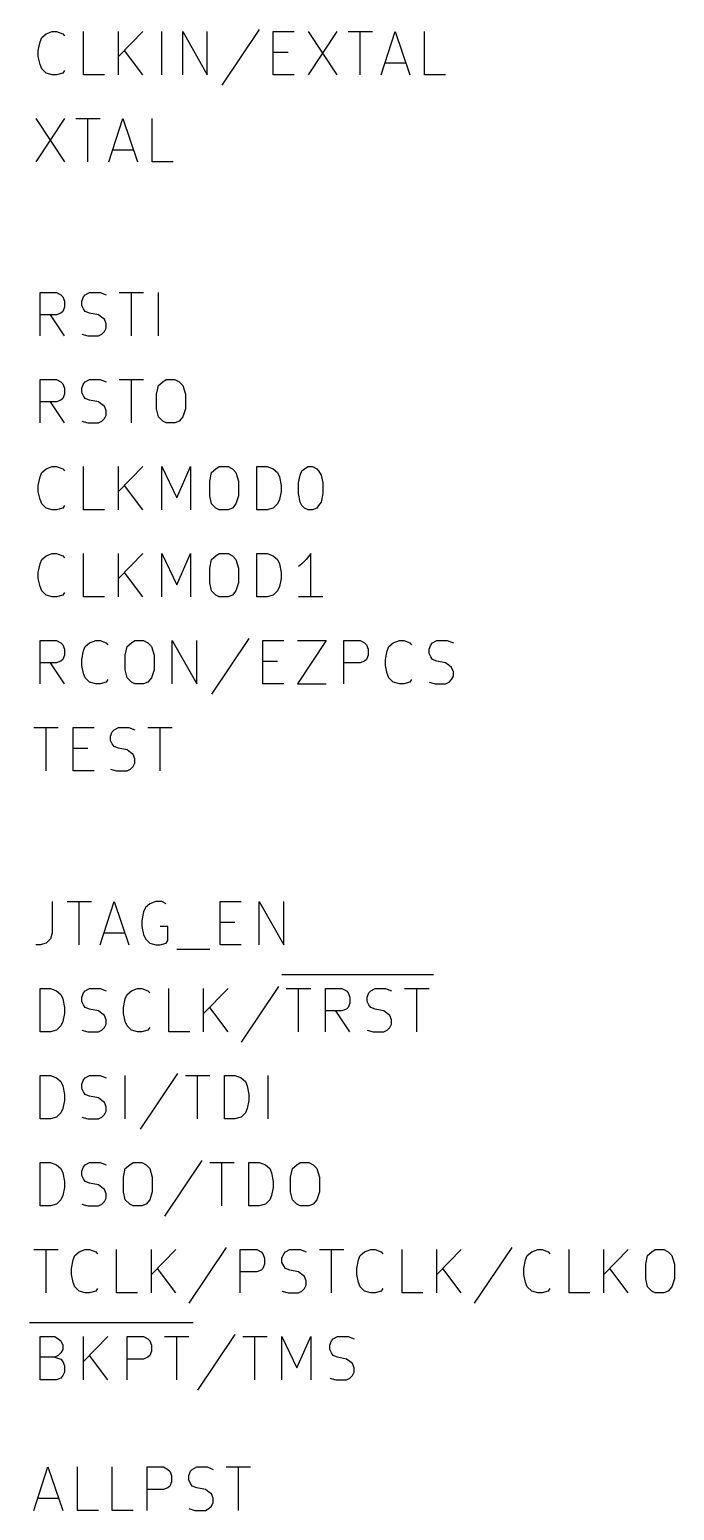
# Model space of a CAD drawing. Extents: x 4000 to 161350, y 4000 to 113000.
# Drawn here: x 64900 to 72310, y 76800 to 93820 of the extents above; entities that cross this region are included whole.
import ezdxf

# ---------------------------------------------------------------- set-up
doc = ezdxf.new("R2010")
doc.units = 0
doc.layers.add('CYAN', color=4, linetype='CONTINUOUS')

msp = doc.modelspace()

# ---------------------------------------------------------------- linework, layer by layer
at = {"layer": 'CYAN'}
for p, q in [((65090, 93770), (65160, 93800)), ((65160, 93800), (65210, 93800)), ((65210, 93800), (65280, 93770)), ((65520, 93300), (65520, 93800)), ((65920, 93300), (65920, 93800)), ((66200, 93800), (65920, 93510)), ((66420, 93300), (66420, 93800)), ((66660, 93300), (66660, 93800)), ((66660, 93800), (66940, 93300)), ((66940, 93300), (66940, 93800)), ((67540, 93820), (67110, 93180)), ((67700, 93300), (67700, 93800)), ((67700, 93800), (67940, 93800)), ((68100, 93800), (68430, 93300)), ((68430, 93800), (68100, 93300)), ((68560, 93800), (68840, 93800)), ((68700, 93300), (68700, 93800)), ((68940, 93300), (69100, 93800)), ((69100, 93800), (69270, 93300)), ((69440, 93300), (69440, 93800)), ((65000, 93580), (65020, 93680)), ((65020, 93680), (65040, 93730)), ((65040, 93730), (65090, 93770)), ((65280, 93770), (65300, 93750)), ((65000, 93510), (65000, 93580)), ((65020, 93420), (65000, 93510)), ((66200, 93300), (65990, 93580)), ((67700, 93560), (67870, 93560)), ((68990, 93440), (69220, 93440)), ((65040, 93370), (65020, 93420)), ((65090, 93320), (65040, 93370)), ((65160, 93300), (65090, 93320)), ((65210, 93300), (65160, 93300)), ((65280, 93320), (65210, 93300)), ((65300, 93350), (65280, 93320)), ((65760, 93300), (65520, 93300)), ((67940, 93300), (67700, 93300)), ((69680, 93300), (69440, 93300)), ((64970, 92800), (65300, 92300)), ((65300, 92800), (64970, 92300)), ((65430, 92800), (65710, 92800)), ((65570, 92300), (65570, 92800)), ((65810, 92300), (65970, 92800)), ((65970, 92800), (66140, 92300)), ((66310, 92300), (66310, 92800)), ((65860, 92440), (66090, 92440)), ((66550, 92300), (66310, 92300)), ((65020, 90300), (65020, 90800)), ((65020, 90800), (65210, 90800)), ((65210, 90800), (65260, 90770)), ((65260, 90770), (65280, 90750)), ((65280, 90750), (65300, 90700)), ((65500, 90700), (65520, 90750)), ((65520, 90750), (65540, 90770)), ((65540, 90770), (65590, 90800)), ((65590, 90800), (65710, 90800)), ((65710, 90800), (65780, 90770)), ((65930, 90800), (66210, 90800)), ((66070, 90300), (66070, 90800)), ((66380, 90300), (66380, 90800)), ((65260, 90560), (65210, 90540)), ((65280, 90580), (65260, 90560)), ((65300, 90630), (65280, 90580)), ((65300, 90700), (65300, 90630)), ((65500, 90650), (65500, 90700)), ((65520, 90610), (65500, 90650)), ((65540, 90580), (65520, 90610)), ((65590, 90560), (65540, 90580)), ((65690, 90540), (65590, 90560)), ((65210, 90540), (65020, 90540)), ((65300, 90300), (65140, 90540)), ((65730, 90510), (65690, 90540)), ((65760, 90490), (65730, 90510)), ((65780, 90440), (65760, 90490)), ((65760, 90350), (65780, 90390)), ((65780, 90390), (65780, 90440)), ((65500, 90320), (65570, 90300)), ((65570, 90300), (65690, 90300)), ((65690, 90300), (65730, 90320)), ((65730, 90320), (65760, 90350)), ((65020, 89300), (65020, 89800)), ((65020, 89800), (65210, 89800)), ((65210, 89800), (65260, 89770)), ((65260, 89770), (65280, 89750)), ((65280, 89750), (65300, 89700)), ((65300, 89700), (65300, 89630)), ((65500, 89700), (65520, 89750)), ((65500, 89650), (65500, 89700)), ((65520, 89750), (65540, 89770)), ((65540, 89770), (65590, 89800)), ((65590, 89800), (65710, 89800)), ((65710, 89800), (65780, 89770)), ((65930, 89800), (66210, 89800)), ((66070, 89300), (66070, 89800)), ((66360, 89630), (66380, 89730)), ((66380, 89730), (66430, 89770)), ((66430, 89770), (66470, 89800)), ((66470, 89800), (66570, 89800)), ((66570, 89800), (66620, 89770)), ((66620, 89770), (66660, 89730)), ((66660, 89730), (66690, 89630)), ((65210, 89540), (65020, 89540)), ((65300, 89300), (65140, 89540)), ((65260, 89560), (65210, 89540)), ((65280, 89580), (65260, 89560)), ((65300, 89630), (65280, 89580)), ((65520, 89610), (65500, 89650)), ((65540, 89580), (65520, 89610)), ((65590, 89560), (65540, 89580)), ((65690, 89540), (65590, 89560)), ((65730, 89510), (65690, 89540)), ((66360, 89460), (66360, 89630)), ((66690, 89630), (66690, 89460)), ((65760, 89490), (65730, 89510)), ((65780, 89440), (65760, 89490)), ((65760, 89350), (65780, 89390)), ((65780, 89390), (65780, 89440)), ((66380, 89370), (66360, 89460)), ((66430, 89320), (66380, 89370)), ((66660, 89370), (66620, 89320)), ((66690, 89460), (66660, 89370)), ((65500, 89320), (65570, 89300)), ((65570, 89300), (65690, 89300)), ((65690, 89300), (65730, 89320)), ((65730, 89320), (65760, 89350)), ((66470, 89300), (66430, 89320)), ((66570, 89300), (66470, 89300)), ((66620, 89320), (66570, 89300)), ((65000, 88580), (65020, 88680)), ((65020, 88680), (65040, 88730)), ((65040, 88730), (65090, 88770)), ((65090, 88770), (65160, 88800)), ((65160, 88800), (65210, 88800)), ((65210, 88800), (65280, 88770)), ((65280, 88770), (65300, 88750)), ((65520, 88300), (65520, 88800)), ((65920, 88300), (65920, 88800)), ((66200, 88800), (65920, 88510)), ((66420, 88300), (66420, 88800)), ((66420, 88800), (66590, 88440)), ((66590, 88440), (66750, 88800)), ((66750, 88800), (66750, 88300)), ((66970, 88630), (66990, 88730)), ((66990, 88730), (67040, 88770)), ((67040, 88770), (67080, 88800)), ((67080, 88800), (67180, 88800)), ((67180, 88800), (67230, 88770)), ((67230, 88770), (67270, 88730)), ((67270, 88730), (67300, 88630)), ((67510, 88300), (67510, 88800)), ((67510, 88800), (67630, 88800)), ((67630, 88800), (67700, 88770)), ((67700, 88770), (67750, 88730)), ((67750, 88730), (67770, 88680)), ((67770, 88680), (67790, 88580)), ((67990, 88610), (68010, 88700)), ((68010, 88700), (68030, 88750)), ((68030, 88750), (68060, 88770)), ((68060, 88770), (68100, 88800)), ((68100, 88800), (68150, 88800)), ((68150, 88800), (68200, 88770)), ((68200, 88770), (68220, 88750)), ((68220, 88750), (68250, 88700)), ((68250, 88700), (68270, 88610)), ((65000, 88510), (65000, 88580)), ((65020, 88420), (65000, 88510)), ((66200, 88300), (65990, 88580)), ((66970, 88460), (66970, 88630)), ((67300, 88630), (67300, 88460)), ((67790, 88510), (67770, 88420)), ((67790, 88580), (67790, 88510)), ((67990, 88490), (67990, 88610)), ((68270, 88610), (68270, 88490)), ((65040, 88370), (65020, 88420)), ((65090, 88320), (65040, 88370)), ((65300, 88350), (65280, 88320)), ((66990, 88370), (66970, 88460)), ((67040, 88320), (66990, 88370)), ((67270, 88370), (67230, 88320)), ((67300, 88460), (67270, 88370)), ((67750, 88370), (67700, 88320)), ((67770, 88420), (67750, 88370)), ((68010, 88390), (67990, 88490)), ((68030, 88350), (68010, 88390)), ((68060, 88320), (68030, 88350)), ((68220, 88350), (68200, 88320)), ((68250, 88390), (68220, 88350)), ((68270, 88490), (68250, 88390)), ((65160, 88300), (65090, 88320)), ((65210, 88300), (65160, 88300)), ((65280, 88320), (65210, 88300)), ((65760, 88300), (65520, 88300)), ((67080, 88300), (67040, 88320)), ((67180, 88300), (67080, 88300)), ((67230, 88320), (67180, 88300)), ((67630, 88300), (67510, 88300)), ((67700, 88320), (67630, 88300)), ((68100, 88300), (68060, 88320)), ((68150, 88300), (68100, 88300)), ((68200, 88320), (68150, 88300)), ((65000, 87580), (65020, 87680)), ((65020, 87680), (65040, 87730)), ((65040, 87730), (65090, 87770)), ((65090, 87770), (65160, 87800)), ((65160, 87800), (65210, 87800)), ((65210, 87800), (65280, 87770)), ((65280, 87770), (65300, 87750)), ((65520, 87300), (65520, 87800)), ((65920, 87300), (65920, 87800)), ((66200, 87800), (65920, 87510)), ((66420, 87300), (66420, 87800)), ((66420, 87800), (66590, 87440)), ((66590, 87440), (66750, 87800)), ((66750, 87800), (66750, 87300)), ((66970, 87630), (66990, 87730)), ((66990, 87730), (67040, 87770)), ((67040, 87770), (67080, 87800)), ((67080, 87800), (67180, 87800)), ((67180, 87800), (67230, 87770)), ((67230, 87770), (67270, 87730)), ((67270, 87730), (67300, 87630)), ((67510, 87300), (67510, 87800)), ((67510, 87800), (67630, 87800)), ((67630, 87800), (67700, 87770)), ((67700, 87770), (67750, 87730)), ((67750, 87730), (67770, 87680)), ((67770, 87680), (67790, 87580)), ((68030, 87680), (67990, 87650)), ((68080, 87730), (68030, 87680)), ((68130, 87800), (68080, 87730)), ((68130, 87300), (68130, 87800)), ((65000, 87510), (65000, 87580)), ((65020, 87420), (65000, 87510)), ((66200, 87300), (65990, 87580)), ((66970, 87460), (66970, 87630)), ((67300, 87630), (67300, 87460)), ((67790, 87510), (67770, 87420)), ((67790, 87580), (67790, 87510)), ((65040, 87370), (65020, 87420)), ((65090, 87320), (65040, 87370)), ((65160, 87300), (65090, 87320)), ((65280, 87320), (65210, 87300)), ((65300, 87350), (65280, 87320)), ((66990, 87370), (66970, 87460)), ((67040, 87320), (66990, 87370)), ((67080, 87300), (67040, 87320)), ((67230, 87320), (67180, 87300)), ((67270, 87370), (67230, 87320)), ((67300, 87460), (67270, 87370)), ((67700, 87320), (67630, 87300)), ((67750, 87370), (67700, 87320)), ((67770, 87420), (67750, 87370)), ((65210, 87300), (65160, 87300)), ((65760, 87300), (65520, 87300)), ((67180, 87300), (67080, 87300)), ((67630, 87300), (67510, 87300)), ((68270, 87300), (67990, 87300)), ((67420, 86820), (66990, 86180)), ((65020, 86300), (65020, 86800)), ((65020, 86800), (65210, 86800)), ((65210, 86800), (65260, 86770)), ((65260, 86770), (65280, 86750)), ((65280, 86750), (65300, 86700)), ((65300, 86700), (65300, 86630)), ((65500, 86580), (65520, 86680)), ((65520, 86680), (65540, 86730)), ((65540, 86730), (65590, 86770)), ((65590, 86770), (65660, 86800)), ((65660, 86800), (65710, 86800)), ((65710, 86800), (65780, 86770)), ((65780, 86770), (65800, 86750)), ((66000, 86630), (66020, 86730)), ((66020, 86730), (66070, 86770)), ((66070, 86770), (66110, 86800)), ((66110, 86800), (66210, 86800)), ((66210, 86800), (66260, 86770)), ((66260, 86770), (66300, 86730)), ((66300, 86730), (66330, 86630)), ((66540, 86300), (66540, 86800)), ((66540, 86800), (66820, 86300)), ((66820, 86300), (66820, 86800)), ((67580, 86300), (67580, 86800)), ((67580, 86800), (67820, 86800)), ((67980, 86800), (68310, 86800)), ((68310, 86800), (67980, 86300)), ((68510, 86300), (68510, 86800)), ((68510, 86800), (68700, 86800)), ((68700, 86800), (68750, 86770)), ((68750, 86770), (68770, 86750)), ((68770, 86750), (68790, 86700)), ((68790, 86700), (68790, 86630)), ((68990, 86580), (69010, 86680)), ((69010, 86680), (69030, 86730)), ((69030, 86730), (69080, 86770)), ((69080, 86770), (69150, 86800)), ((69150, 86800), (69200, 86800)), ((69200, 86800), (69270, 86770)), ((69270, 86770), (69290, 86750)), ((69490, 86700), (69510, 86750)), ((69490, 86650), (69490, 86700)), ((69510, 86610), (69490, 86650)), ((69510, 86750), (69530, 86770)), ((69530, 86770), (69580, 86800)), ((69580, 86800), (69700, 86800)), ((69700, 86800), (69770, 86770)), ((65210, 86540), (65020, 86540)), ((65300, 86300), (65140, 86540)), ((65260, 86560), (65210, 86540)), ((65280, 86580), (65260, 86560)), ((65300, 86630), (65280, 86580)), ((65500, 86510), (65500, 86580)), ((65520, 86420), (65500, 86510)), ((66000, 86460), (66000, 86630)), ((66330, 86630), (66330, 86460)), ((67580, 86560), (67750, 86560)), ((68700, 86540), (68510, 86540)), ((68750, 86560), (68700, 86540)), ((68770, 86580), (68750, 86560)), ((68790, 86630), (68770, 86580)), ((68990, 86510), (68990, 86580)), ((69010, 86420), (68990, 86510)), ((69530, 86580), (69510, 86610)), ((69580, 86560), (69530, 86580)), ((69680, 86540), (69580, 86560)), ((69720, 86510), (69680, 86540)), ((69750, 86490), (69720, 86510)), ((69770, 86440), (69750, 86490)), ((65540, 86370), (65520, 86420)), ((65590, 86320), (65540, 86370)), ((65660, 86300), (65590, 86320)), ((65710, 86300), (65660, 86300)), ((65780, 86320), (65710, 86300)), ((65800, 86350), (65780, 86320)), ((66020, 86370), (66000, 86460)), ((66070, 86320), (66020, 86370)), ((66110, 86300), (66070, 86320)), ((66210, 86300), (66110, 86300)), ((66260, 86320), (66210, 86300)), ((66300, 86370), (66260, 86320)), ((66330, 86460), (66300, 86370)), ((67820, 86300), (67580, 86300)), ((67980, 86300), (68310, 86300)), ((69030, 86370), (69010, 86420)), ((69080, 86320), (69030, 86370)), ((69150, 86300), (69080, 86320)), ((69200, 86300), (69150, 86300)), ((69270, 86320), (69200, 86300)), ((69290, 86350), (69270, 86320)), ((69490, 86320), (69560, 86300)), ((69560, 86300), (69680, 86300)), ((69680, 86300), (69720, 86320)), ((69720, 86320), (69750, 86350)), ((69750, 86350), (69770, 86390)), ((69770, 86390), (69770, 86440)), ((64950, 85800), (65230, 85800)), ((65090, 85300), (65090, 85800)), ((65400, 85300), (65400, 85800)), ((65400, 85800), (65640, 85800)), ((65870, 85770), (65920, 85800)), ((65920, 85800), (66040, 85800)), ((66040, 85800), (66110, 85770)), ((66260, 85800), (66540, 85800)), ((66400, 85300), (66400, 85800)), ((65830, 85700), (65850, 85750)), ((65830, 85650), (65830, 85700)), ((65850, 85610), (65830, 85650)), ((65850, 85750), (65870, 85770)), ((65400, 85560), (65570, 85560)), ((65870, 85580), (65850, 85610)), ((65920, 85560), (65870, 85580)), ((66020, 85540), (65920, 85560)), ((66060, 85510), (66020, 85540)), ((66090, 85490), (66060, 85510)), ((66110, 85440), (66090, 85490)), ((65640, 85300), (65400, 85300)), ((65830, 85320), (65900, 85300)), ((65900, 85300), (66020, 85300)), ((66020, 85300), (66060, 85320)), ((66060, 85320), (66090, 85350)), ((66090, 85350), (66110, 85390)), ((66110, 85390), (66110, 85440)), ((65160, 83800), (65160, 83440)), ((65330, 83800), (65610, 83800)), ((65470, 83300), (65470, 83800)), ((65710, 83300), (65870, 83800)), ((65870, 83800), (66040, 83300)), ((66280, 83770), (66230, 83730)), ((66350, 83800), (66280, 83770)), ((66420, 83800), (66350, 83800)), ((66470, 83770), (66420, 83800)), ((67090, 83300), (67090, 83800)), ((67090, 83800), (67330, 83800)), ((67540, 83300), (67540, 83800)), ((67540, 83800), (67820, 83300)), ((67820, 83300), (67820, 83800)), ((66210, 83680), (66190, 83580)), ((66190, 83580), (66190, 83510)), ((66230, 83730), (66210, 83680)), ((65160, 83440), (65140, 83370)), ((65760, 83440), (65990, 83440)), ((66190, 83510), (66210, 83420)), ((66210, 83420), (66230, 83370)), ((66490, 83510), (66400, 83510)), ((66490, 83350), (66490, 83510)), ((67090, 83560), (67260, 83560)), ((65020, 83300), (64970, 83300)), ((65090, 83320), (65020, 83300)), ((65140, 83370), (65090, 83320)), ((66230, 83370), (66280, 83320)), ((66280, 83320), (66350, 83300)), ((66350, 83300), (66400, 83300)), ((66400, 83300), (66470, 83320)), ((66470, 83320), (66490, 83350)), ((66590, 83250), (66970, 83250)), ((67330, 83300), (67090, 83300)), ((67800, 82960), (69540, 82960)), ((65020, 82300), (65020, 82800)), ((65020, 82800), (65140, 82800)), ((65140, 82800), (65210, 82770)), ((65210, 82770), (65260, 82730)), ((65260, 82730), (65280, 82680)), ((65500, 82700), (65520, 82750)), ((65520, 82750), (65540, 82770)), ((65540, 82770), (65590, 82800)), ((65590, 82800), (65710, 82800)), ((65710, 82800), (65780, 82770)), ((66000, 82680), (66020, 82730)), ((66020, 82730), (66070, 82770)), ((66070, 82770), (66140, 82800)), ((66140, 82800), (66190, 82800)), ((66190, 82800), (66260, 82770)), ((66260, 82770), (66280, 82750)), ((66500, 82300), (66500, 82800)), ((66900, 82300), (66900, 82800)), ((67180, 82800), (66900, 82510)), ((67760, 82820), (67330, 82180)), ((67850, 82800), (68130, 82800)), ((67990, 82300), (67990, 82800)), ((68300, 82300), (68300, 82800)), ((68300, 82800), (68490, 82800)), ((68490, 82800), (68540, 82770)), ((68540, 82770), (68560, 82750)), ((68560, 82750), (68580, 82700)), ((68780, 82700), (68800, 82750)), ((68800, 82750), (68820, 82770)), ((68820, 82770), (68870, 82800)), ((68870, 82800), (68990, 82800)), ((68990, 82800), (69060, 82770)), ((69210, 82800), (69490, 82800)), ((69350, 82300), (69350, 82800)), ((65280, 82680), (65300, 82580)), ((65300, 82580), (65300, 82510)), ((65500, 82650), (65500, 82700)), ((65520, 82610), (65500, 82650)), ((65540, 82580), (65520, 82610)), ((65590, 82560), (65540, 82580)), ((65690, 82540), (65590, 82560)), ((65980, 82580), (66000, 82680)), ((65980, 82510), (65980, 82580)), ((67180, 82300), (66970, 82580)), ((68540, 82560), (68490, 82540)), ((68560, 82580), (68540, 82560)), ((68580, 82630), (68560, 82580)), ((68580, 82700), (68580, 82630)), ((68780, 82650), (68780, 82700)), ((68800, 82610), (68780, 82650)), ((68820, 82580), (68800, 82610)), ((68870, 82560), (68820, 82580)), ((68970, 82540), (68870, 82560)), ((65280, 82420), (65260, 82370)), ((65300, 82510), (65280, 82420)), ((65730, 82510), (65690, 82540)), ((65760, 82490), (65730, 82510)), ((65780, 82440), (65760, 82490)), ((65760, 82350), (65780, 82390)), ((65780, 82390), (65780, 82440)), ((66000, 82420), (65980, 82510)), ((66020, 82370), (66000, 82420)), ((68490, 82540), (68300, 82540)), ((68580, 82300), (68420, 82540)), ((69010, 82510), (68970, 82540)), ((69040, 82490), (69010, 82510)), ((69060, 82440), (69040, 82490)), ((69040, 82350), (69060, 82390)), ((69060, 82390), (69060, 82440)), ((65140, 82300), (65020, 82300)), ((65210, 82320), (65140, 82300)), ((65260, 82370), (65210, 82320)), ((65500, 82320), (65570, 82300)), ((65570, 82300), (65690, 82300)), ((65690, 82300), (65730, 82320)), ((65730, 82320), (65760, 82350)), ((66070, 82320), (66020, 82370)), ((66140, 82300), (66070, 82320)), ((66190, 82300), (66140, 82300)), ((66260, 82320), (66190, 82300)), ((66280, 82350), (66260, 82320)), ((66740, 82300), (66500, 82300)), ((68780, 82320), (68850, 82300)), ((68850, 82300), (68970, 82300)), ((68970, 82300), (69010, 82320)), ((69010, 82320), (69040, 82350)), ((65020, 81300), (65020, 81800)), ((65020, 81800), (65140, 81800)), ((65140, 81800), (65210, 81770)), ((65210, 81770), (65260, 81730)), ((65260, 81730), (65280, 81680)), ((65500, 81700), (65520, 81750)), ((65500, 81650), (65500, 81700)), ((65520, 81750), (65540, 81770)), ((65540, 81770), (65590, 81800)), ((65590, 81800), (65710, 81800)), ((65710, 81800), (65780, 81770)), ((66000, 81300), (66000, 81800)), ((66600, 81820), (66170, 81180)), ((66690, 81800), (66970, 81800)), ((66830, 81300), (66830, 81800)), ((67140, 81300), (67140, 81800)), ((67140, 81800), (67260, 81800)), ((67260, 81800), (67330, 81770)), ((67330, 81770), (67380, 81730)), ((67380, 81730), (67400, 81680)), ((67640, 81300), (67640, 81800)), ((65280, 81680), (65300, 81580)), ((65300, 81580), (65300, 81510)), ((65520, 81610), (65500, 81650)), ((65540, 81580), (65520, 81610)), ((65590, 81560), (65540, 81580)), ((65690, 81540), (65590, 81560)), ((65730, 81510), (65690, 81540)), ((67400, 81680), (67420, 81580)), ((67420, 81580), (67420, 81510)), ((65260, 81370), (65210, 81320)), ((65280, 81420), (65260, 81370)), ((65300, 81510), (65280, 81420)), ((65760, 81490), (65730, 81510)), ((65780, 81440), (65760, 81490)), ((65760, 81350), (65780, 81390)), ((65780, 81390), (65780, 81440)), ((67380, 81370), (67330, 81320)), ((67400, 81420), (67380, 81370)), ((67420, 81510), (67400, 81420)), ((65140, 81300), (65020, 81300)), ((65210, 81320), (65140, 81300)), ((65500, 81320), (65570, 81300)), ((65570, 81300), (65690, 81300)), ((65690, 81300), (65730, 81320)), ((65730, 81320), (65760, 81350)), ((67260, 81300), (67140, 81300)), ((67330, 81320), (67260, 81300)), ((65020, 80300), (65020, 80800)), ((65020, 80800), (65140, 80800)), ((65140, 80800), (65210, 80770)), ((65210, 80770), (65260, 80730)), ((65260, 80730), (65280, 80680)), ((65280, 80680), (65300, 80580)), ((65500, 80700), (65520, 80750)), ((65500, 80650), (65500, 80700)), ((65520, 80750), (65540, 80770)), ((65540, 80770), (65590, 80800)), ((65590, 80800), (65710, 80800)), ((65710, 80800), (65780, 80770)), ((65980, 80630), (66000, 80730)), ((66000, 80730), (66050, 80770)), ((66050, 80770), (66090, 80800)), ((66090, 80800), (66190, 80800)), ((66190, 80800), (66240, 80770)), ((66240, 80770), (66280, 80730)), ((66280, 80730), (66310, 80630)), ((66880, 80820), (66450, 80180)), ((66970, 80800), (67250, 80800)), ((67110, 80300), (67110, 80800)), ((67420, 80300), (67420, 80800)), ((67420, 80800), (67540, 80800)), ((67540, 80800), (67610, 80770)), ((67610, 80770), (67660, 80730)), ((67660, 80730), (67680, 80680)), ((67680, 80680), (67700, 80580)), ((67900, 80630), (67920, 80730)), ((67920, 80730), (67970, 80770)), ((67970, 80770), (68010, 80800)), ((68010, 80800), (68110, 80800)), ((68110, 80800), (68160, 80770)), ((68160, 80770), (68200, 80730)), ((68200, 80730), (68230, 80630)), ((65300, 80510), (65280, 80420)), ((65300, 80580), (65300, 80510)), ((65520, 80610), (65500, 80650)), ((65540, 80580), (65520, 80610)), ((65590, 80560), (65540, 80580)), ((65690, 80540), (65590, 80560)), ((65730, 80510), (65690, 80540)), ((65760, 80490), (65730, 80510)), ((65980, 80460), (65980, 80630)), ((66310, 80630), (66310, 80460)), ((67700, 80510), (67680, 80420)), ((67700, 80580), (67700, 80510)), ((67900, 80460), (67900, 80630)), ((68230, 80630), (68230, 80460)), ((65260, 80370), (65210, 80320)), ((65280, 80420), (65260, 80370)), ((65730, 80320), (65760, 80350)), ((65780, 80440), (65760, 80490)), ((65760, 80350), (65780, 80390)), ((65780, 80390), (65780, 80440)), ((66000, 80370), (65980, 80460)), ((66050, 80320), (66000, 80370)), ((66280, 80370), (66240, 80320)), ((66310, 80460), (66280, 80370)), ((67660, 80370), (67610, 80320)), ((67680, 80420), (67660, 80370)), ((67920, 80370), (67900, 80460)), ((67970, 80320), (67920, 80370)), ((68200, 80370), (68160, 80320)), ((68230, 80460), (68200, 80370)), ((65140, 80300), (65020, 80300)), ((65210, 80320), (65140, 80300)), ((65500, 80320), (65570, 80300)), ((65570, 80300), (65690, 80300)), ((65690, 80300), (65730, 80320)), ((66090, 80300), (66050, 80320)), ((66190, 80300), (66090, 80300)), ((66240, 80320), (66190, 80300)), ((67540, 80300), (67420, 80300)), ((67610, 80320), (67540, 80300)), ((68010, 80300), (67970, 80320)), ((68110, 80300), (68010, 80300)), ((68160, 80320), (68110, 80300)), ((64950, 79800), (65230, 79800)), ((65090, 79300), (65090, 79800)), ((65380, 79580), (65400, 79680)), ((65400, 79680), (65420, 79730)), ((65420, 79730), (65470, 79770)), ((65470, 79770), (65540, 79800)), ((65540, 79800), (65590, 79800)), ((65590, 79800), (65660, 79770)), ((65660, 79770), (65680, 79750)), ((65900, 79300), (65900, 79800)), ((66300, 79300), (66300, 79800)), ((66580, 79800), (66300, 79510)), ((67160, 79820), (66730, 79180)), ((67320, 79300), (67320, 79800)), ((67320, 79800), (67510, 79800)), ((67510, 79800), (67560, 79770)), ((67560, 79770), (67580, 79750)), ((67580, 79750), (67600, 79700)), ((67600, 79700), (67600, 79630)), ((67800, 79700), (67820, 79750)), ((67800, 79650), (67800, 79700)), ((67820, 79750), (67840, 79770)), ((67840, 79770), (67890, 79800)), ((67890, 79800), (68010, 79800)), ((68010, 79800), (68080, 79770)), ((68230, 79800), (68510, 79800)), ((68370, 79300), (68370, 79800)), ((68660, 79580), (68680, 79680)), ((68680, 79680), (68700, 79730)), ((68700, 79730), (68750, 79770)), ((68750, 79770), (68820, 79800)), ((68820, 79800), (68870, 79800)), ((68870, 79800), (68940, 79770)), ((68940, 79770), (68960, 79750)), ((69180, 79300), (69180, 79800)), ((69580, 79300), (69580, 79800)), ((69860, 79800), (69580, 79510)), ((70440, 79820), (70010, 79180)), ((70580, 79580), (70600, 79680)), ((70600, 79680), (70620, 79730)), ((70620, 79730), (70670, 79770)), ((70670, 79770), (70740, 79800)), ((70740, 79800), (70790, 79800)), ((70790, 79800), (70860, 79770)), ((70860, 79770), (70880, 79750)), ((71100, 79300), (71100, 79800)), ((71500, 79300), (71500, 79800)), ((71780, 79800), (71500, 79510)), ((71980, 79630), (72000, 79730)), ((72000, 79730), (72050, 79770)), ((72050, 79770), (72090, 79800)), ((72090, 79800), (72190, 79800)), ((72190, 79800), (72240, 79770)), ((72240, 79770), (72280, 79730)), ((72280, 79730), (72310, 79630)), ((65380, 79510), (65380, 79580)), ((65400, 79420), (65380, 79510)), ((66580, 79300), (66370, 79580)), ((67510, 79540), (67320, 79540)), ((67560, 79560), (67510, 79540)), ((67580, 79580), (67560, 79560)), ((67600, 79630), (67580, 79580)), ((67820, 79610), (67800, 79650)), ((67840, 79580), (67820, 79610)), ((67890, 79560), (67840, 79580)), ((67990, 79540), (67890, 79560)), ((68030, 79510), (67990, 79540)), ((68060, 79490), (68030, 79510)), ((68080, 79440), (68060, 79490)), ((68660, 79510), (68660, 79580)), ((68680, 79420), (68660, 79510)), ((69860, 79300), (69650, 79580)), ((70580, 79510), (70580, 79580)), ((70600, 79420), (70580, 79510)), ((71780, 79300), (71570, 79580)), ((71980, 79460), (71980, 79630)), ((72310, 79630), (72310, 79460)), ((65420, 79370), (65400, 79420)), ((65470, 79320), (65420, 79370)), ((65540, 79300), (65470, 79320)), ((65660, 79320), (65590, 79300)), ((65680, 79350), (65660, 79320)), ((67800, 79320), (67870, 79300)), ((67990, 79300), (68030, 79320)), ((68030, 79320), (68060, 79350)), ((68060, 79350), (68080, 79390)), ((68080, 79390), (68080, 79440)), ((68700, 79370), (68680, 79420)), ((68750, 79320), (68700, 79370)), ((68820, 79300), (68750, 79320)), ((68940, 79320), (68870, 79300)), ((68960, 79350), (68940, 79320)), ((70620, 79370), (70600, 79420)), ((70670, 79320), (70620, 79370)), ((70740, 79300), (70670, 79320)), ((70860, 79320), (70790, 79300)), ((70880, 79350), (70860, 79320)), ((72000, 79370), (71980, 79460)), ((72050, 79320), (72000, 79370)), ((72090, 79300), (72050, 79320)), ((72240, 79320), (72190, 79300)), ((72280, 79370), (72240, 79320)), ((72310, 79460), (72280, 79370)), ((65590, 79300), (65540, 79300)), ((66140, 79300), (65900, 79300)), ((67870, 79300), (67990, 79300)), ((68870, 79300), (68820, 79300)), ((69420, 79300), (69180, 79300)), ((70790, 79300), (70740, 79300)), ((71340, 79300), (71100, 79300)), ((72190, 79300), (72090, 79300)), ((64900, 78960), (66780, 78960)), ((67260, 78820), (66830, 78180)), ((65020, 78300), (65020, 78800)), ((65020, 78800), (65190, 78800)), ((65190, 78800), (65230, 78770)), ((65230, 78770), (65260, 78750)), ((65260, 78750), (65280, 78700)), ((65280, 78650), (65260, 78610)), ((65280, 78700), (65280, 78650)), ((65520, 78300), (65520, 78800)), ((65800, 78800), (65520, 78510)), ((66020, 78300), (66020, 78800)), ((66020, 78800), (66210, 78800)), ((66210, 78800), (66260, 78770)), ((66260, 78770), (66280, 78750)), ((66280, 78750), (66300, 78700)), ((66300, 78700), (66300, 78630)), ((66450, 78800), (66730, 78800)), ((66590, 78300), (66590, 78800)), ((67350, 78800), (67630, 78800)), ((67490, 78300), (67490, 78800)), ((67800, 78300), (67800, 78800)), ((67800, 78800), (67970, 78440)), ((67970, 78440), (68130, 78800)), ((68130, 78800), (68130, 78300)), ((68350, 78700), (68370, 78750)), ((68350, 78650), (68350, 78700)), ((68370, 78610), (68350, 78650)), ((68370, 78750), (68390, 78770)), ((68390, 78770), (68440, 78800)), ((68440, 78800), (68560, 78800)), ((68560, 78800), (68630, 78770)), ((65190, 78560), (65020, 78560)), ((65230, 78580), (65190, 78560)), ((65190, 78560), (65260, 78540)), ((65260, 78610), (65230, 78580)), ((65260, 78540), (65280, 78510)), ((65280, 78510), (65300, 78460)), ((65800, 78300), (65590, 78580)), ((66210, 78540), (66020, 78540)), ((66260, 78560), (66210, 78540)), ((66280, 78580), (66260, 78560)), ((66300, 78630), (66280, 78580)), ((68390, 78580), (68370, 78610)), ((68440, 78560), (68390, 78580)), ((68540, 78540), (68440, 78560)), ((68580, 78510), (68540, 78540)), ((68610, 78490), (68580, 78510)), ((68630, 78440), (68610, 78490)), ((65210, 78300), (65020, 78300)), ((65260, 78320), (65210, 78300)), ((65280, 78350), (65260, 78320)), ((65300, 78390), (65280, 78350)), ((65300, 78460), (65300, 78390)), ((68350, 78320), (68420, 78300)), ((68420, 78300), (68540, 78300)), ((68540, 78300), (68580, 78320)), ((68580, 78320), (68610, 78350)), ((68610, 78350), (68630, 78390)), ((68630, 78390), (68630, 78440)), ((64950, 76800), (65110, 77300)), ((65110, 77300), (65280, 76800)), ((65450, 76800), (65450, 77300)), ((65850, 76800), (65850, 77300)), ((66250, 76800), (66250, 77300)), ((66250, 77300), (66440, 77300)), ((66440, 77300), (66490, 77270)), ((66770, 77270), (66820, 77300)), ((66820, 77300), (66940, 77300)), ((66940, 77300), (67010, 77270)), ((67160, 77300), (67440, 77300)), ((67300, 76800), (67300, 77300)), ((66490, 77270), (66510, 77250)), ((66510, 77250), (66530, 77200)), ((66530, 77130), (66510, 77080)), ((66530, 77200), (66530, 77130)), ((66730, 77200), (66750, 77250)), ((66730, 77150), (66730, 77200)), ((66750, 77110), (66730, 77150)), ((66750, 77250), (66770, 77270)), ((66770, 77080), (66750, 77110)), ((65000, 76940), (65230, 76940)), ((66440, 77040), (66250, 77040)), ((66490, 77060), (66440, 77040)), ((66510, 77080), (66490, 77060)), ((66820, 77060), (66770, 77080)), ((66920, 77040), (66820, 77060)), ((66960, 77010), (66920, 77040)), ((66990, 76990), (66960, 77010)), ((67010, 76940), (66990, 76990)), ((67010, 76890), (67010, 76940)), ((65690, 76800), (65450, 76800)), ((66090, 76800), (65850, 76800)), ((66730, 76820), (66800, 76800)), ((66800, 76800), (66920, 76800)), ((66920, 76800), (66960, 76820)), ((66960, 76820), (66990, 76850)), ((66990, 76850), (67010, 76890))]:
    msp.add_line(p, q, dxfattribs=at)

doc.saveas('drawing.dxf')
